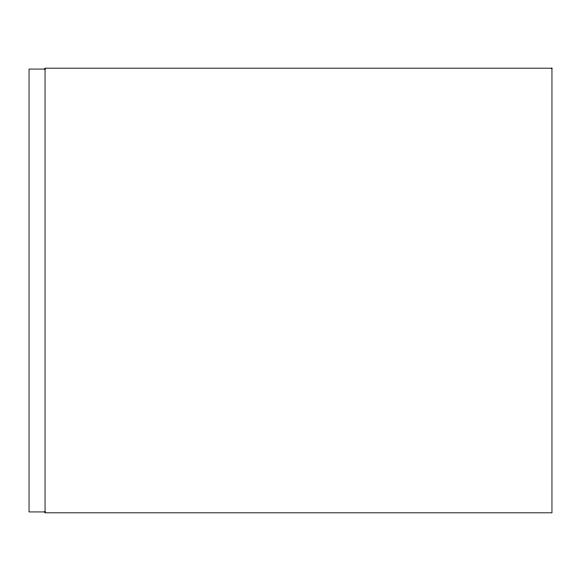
<?xml version="1.0" encoding="UTF-8"?>
<svg xmlns="http://www.w3.org/2000/svg" width="581" height="581" viewBox="0 0 581 581"><rect width="100%" height="100%" fill="white"/><g stroke="black" fill="none" stroke-linecap="round" stroke-linejoin="round"><path stroke-width="0.87" d="M45.057 69.066L29.05 69.066L29.05 511.934L45.057 511.934M551.95 68.18L45.057 68.18L45.057 512.82L551.95 512.82L551.95 68.18"/></g></svg>
